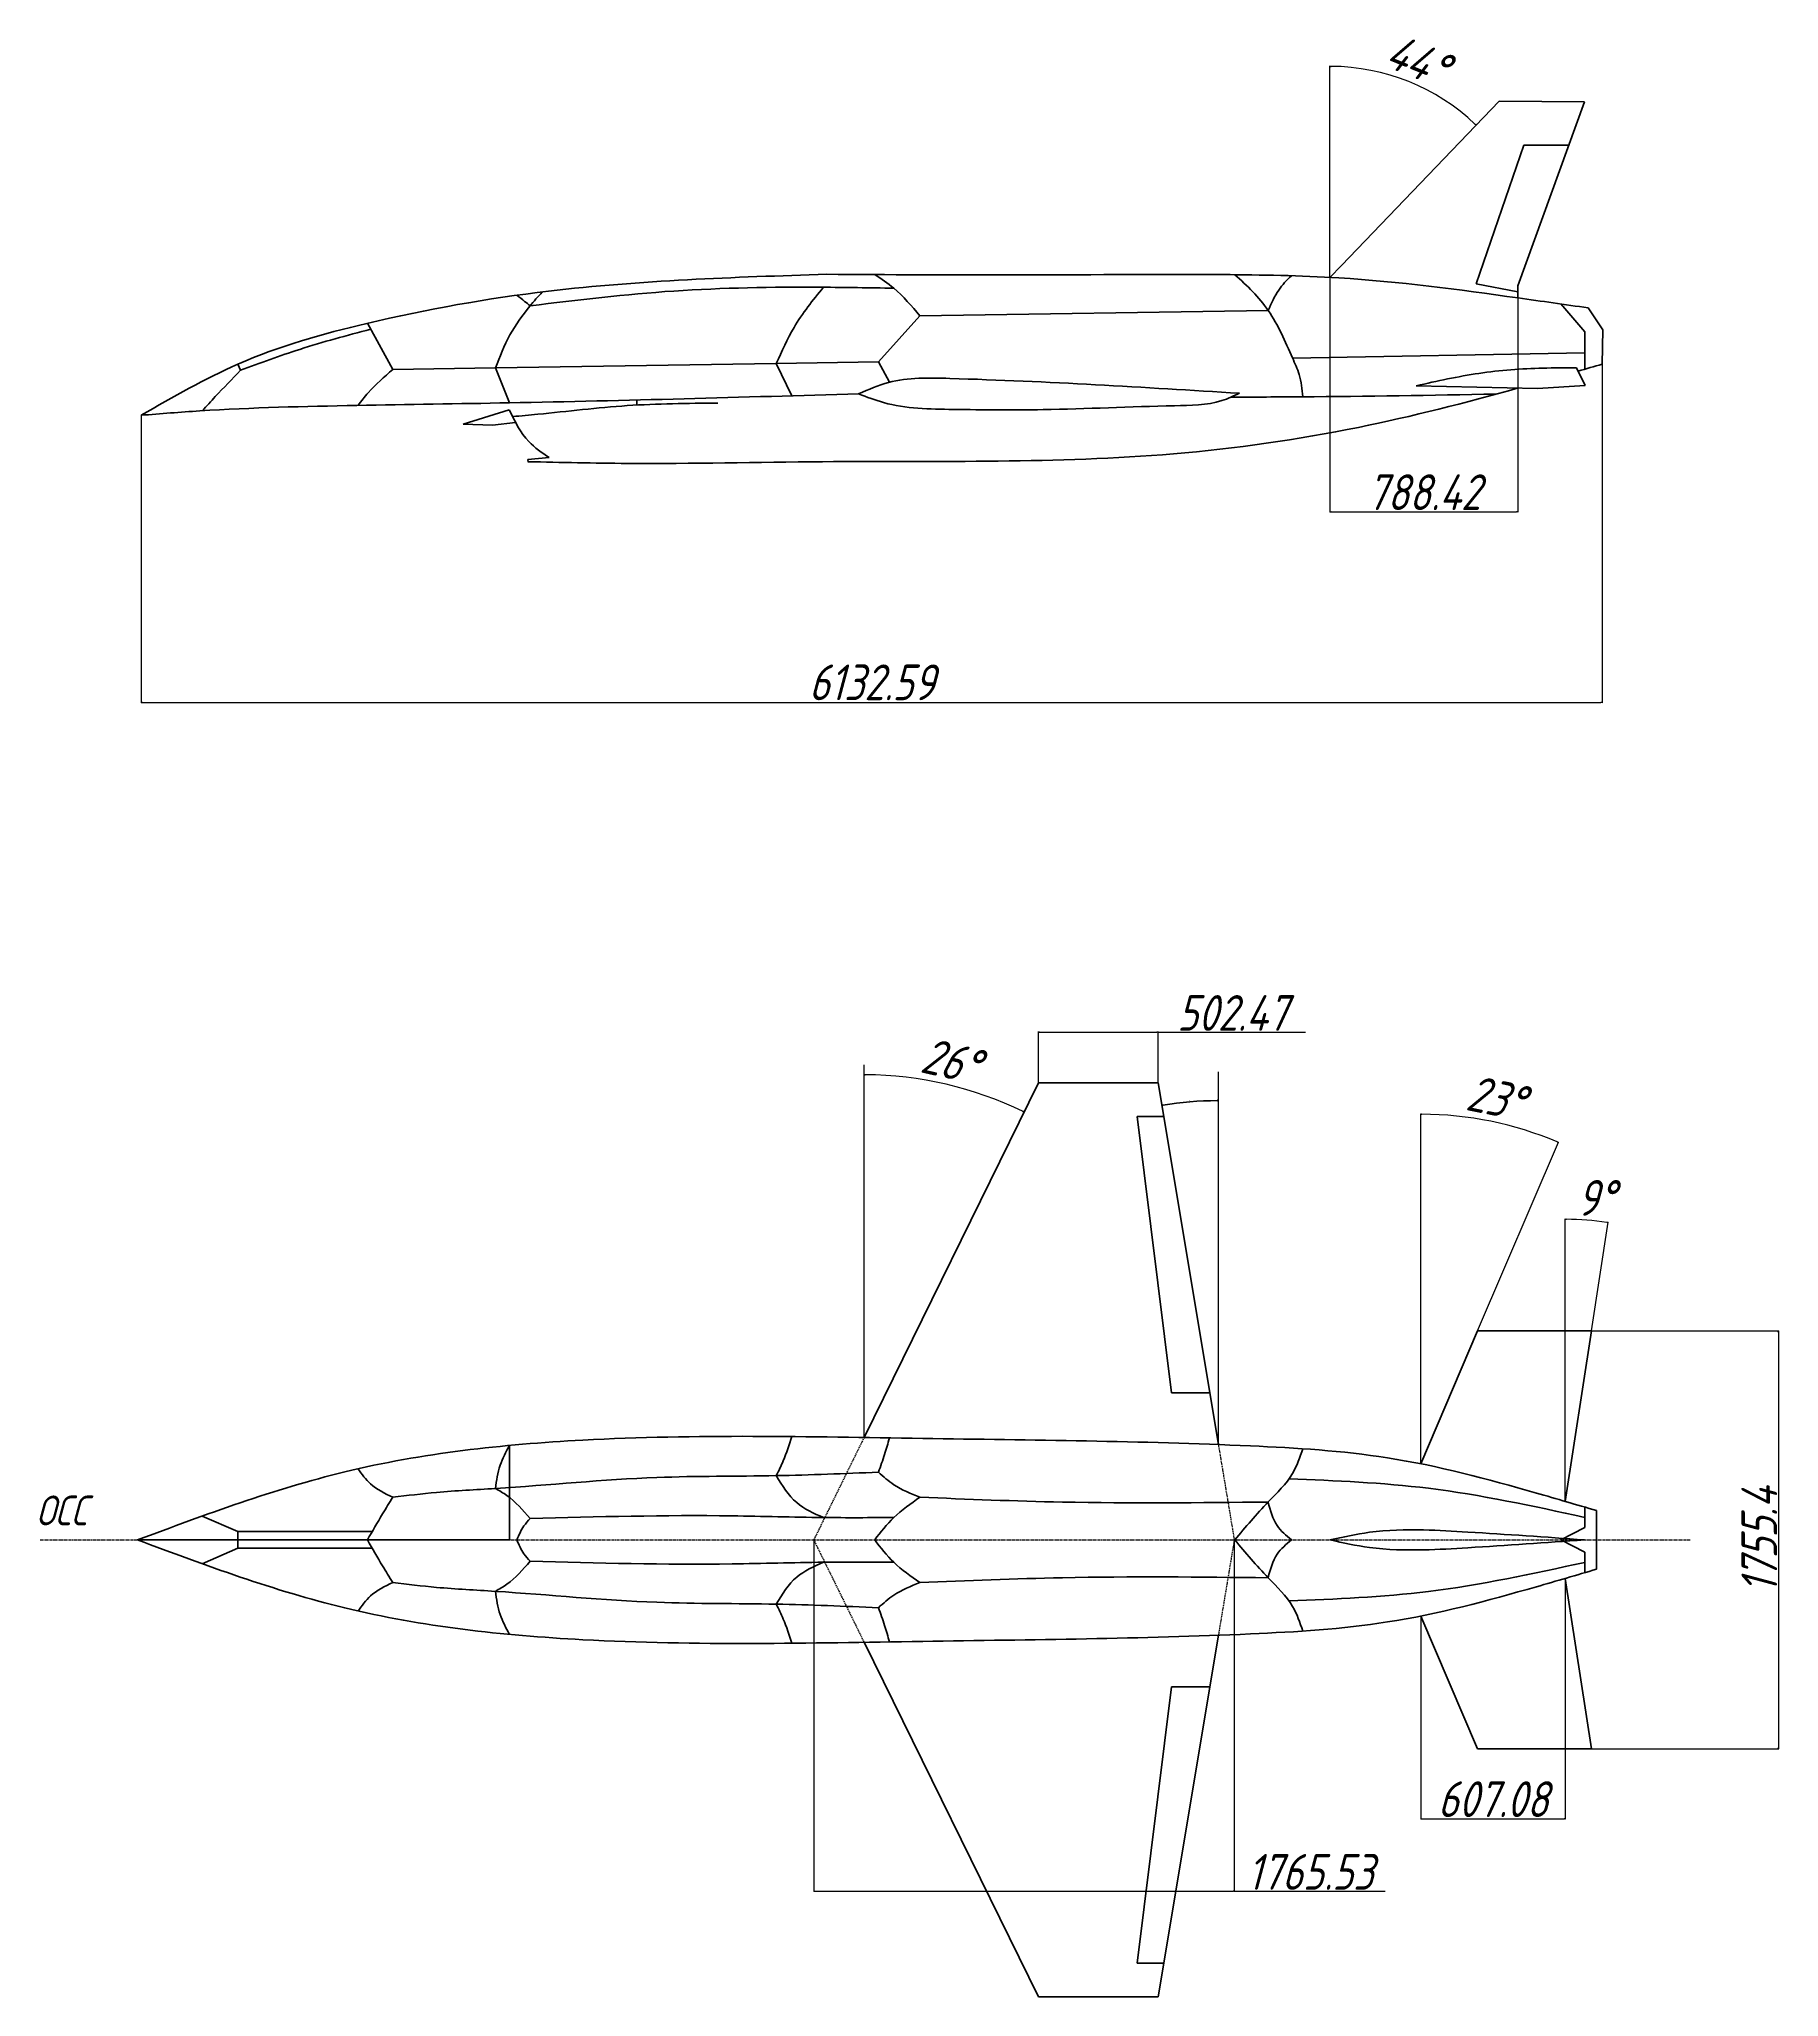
# Model space of a CAD drawing. Header units: millimetres. Extents: x 39448 to 67040, y 20141 to 39640.
# Drawn here: x 44673 to 51976, y 22710 to 30928 of the extents above; entities that cross this region are included whole.
import ezdxf

# ---------------------------------------------------------------- set-up
doc = ezdxf.new("R2010")
doc.units = ezdxf.units.MM
doc.linetypes.add('CENTER', pattern=[2, 1.25, -0.25, 0.25, -0.25])
doc.linetypes.add('DASHED', pattern=[0.75, 0.5, -0.25])
for name, color, linetype, lineweight in [('_axes (Оси)', 6, 'CENTER', 30), ('_basic (Основной)', 4, 'Continuous', 60), ('_contour (Тонкий)', 7, 'Continuous', 30), ('_invisible (Невидимый)', 1, 'DASHED', 30), ('_text (Надписи)', 2, 'Continuous', 30)]:
    doc.layers.add(name, color=color, linetype=linetype, lineweight=lineweight)
doc.styles.add('ESKD', font='eskd.shx', dxfattribs={"oblique": 15, "height": 5})
doc.dimstyles.new('ESKD', dxfattribs={"dimtxt": 5, "dimasz": 5, "dimexe": 2, "dimexo": 0, "dimgap": 2, "dimtad": 1, "dimtoh": 1, "dimzin": 12, "dimdsep": 46, "dimtxsty": 'ESKD', "dimblk1": 'OPEN', "dimblk2": 'OPEN', "dimsah": 1, "dimcen": 5, "dimclrd": 256, "dimclre": 256, "dimclrt": 2, "dimadec": 0, "dimazin": 0, "dimtfac": 1, "dimtmove": 0, "dimatfit": 3, "dimldrblk": 'OPEN', "dimfxl": 1, "dimtolj": 1, "dimtzin": 12, "dimlwd": -1, "dimlwe": -1, "dimarcsym": 0})

# ---------------------------------------------------------------- blocks, each defined once
blk = doc.blocks.new('_OPEN')
at = {"color": 0, "linetype": 'ByBlock'}
for p, q in [((-1, 0.2), (0, 0)), ((0, 0), (-1, -0.2)), ((0, 0), (-1, 0))]:
    blk.add_line(p, q, dxfattribs=at)
blk = doc.blocks.new('*D95')
at = {"layer": '_contour (Тонкий)', "transparency": 16777216}
blk.add_line((50091.7, 30675.4), (50091.7, 30815.8), dxfattribs=at)
blk.add_arc((50091.7, 29928.1), 885.7, 46.47445, 89.67656, dxfattribs=at)
at = {"layer": 'Defpoints', "color": 0, "transparency": 16777216}
for p in [(50091.7, 30675.4), (50524.3, 30701), (50801.7, 30667.2), (50091.7, 29928.1), (50140, 29978.3)]:
    blk.add_point(p, dxfattribs=at)
at = {"layer": '_contour (Тонкий)', "transparency": 16777216, "xscale": 5, "yscale": 5, "zscale": 5}
for p, rotation in [((50091.7, 30813.8), 179.8382803281872), ((50705.3, 30566.8), 316.3127270730319)]:
    blk.add_blockref('_OPEN', p, dxfattribs=dict(at, rotation=rotation))
at = {"layer": '_contour (Тонкий)', "color": 2, "transparency": 16777216, "insert": (50458.7, 30839.7), "char_height": 5, "attachment_point": 5, "rotation": 338.0755, "style": 'ESKD'}
blk.add_mtext('\\A1;{\\H30x;44°}', dxfattribs=at)
blk = doc.blocks.new('*D97')
at = {"layer": '_contour (Тонкий)', "transparency": 16777216}
blk.add_arc((48135.9, 25058.2), 1522.4, 64.00361, 89.81182, dxfattribs=at)
at = {"layer": 'Defpoints', "color": 0, "transparency": 16777216}
for p in [(48135.9, 26622.1), (48867.7, 26546.4), (48592.5, 26510.4), (48135.9, 25058.2), (48135.9, 25058.2)]:
    blk.add_point(p, dxfattribs=at)
at = {"layer": '_contour (Тонкий)', "transparency": 16777216, "xscale": 5, "yscale": 5, "zscale": 5}
for p, rotation in [((48135.9, 26580.5), 179.9059102574018), ((48807.6, 26424.3), 333.909517752011)]:
    blk.add_blockref('_OPEN', p, dxfattribs=dict(at, rotation=rotation))
at = {"layer": '_contour (Тонкий)', "color": 2, "transparency": 16777216, "insert": (48500, 26639.2), "char_height": 5, "attachment_point": 5, "rotation": 347.02885, "style": 'ESKD'}
blk.add_mtext('\\A1;{\\H30x;26°}', dxfattribs=at)
blk = doc.blocks.new('*D98')
at = {"layer": '_contour (Тонкий)', "transparency": 16777216}
for p, q in [((50472.8, 25418.9), (50472.8, 26417.3)), ((50711.9, 25506), (51051.4, 26298.5))]:
    blk.add_line(p, q, dxfattribs=at)
blk.add_arc((50472.8, 24947.9), 1467.4, 67.00573, 89.80477, dxfattribs=at)
at = {"layer": 'Defpoints', "color": 0, "transparency": 16777216}
for p in [(50863.9, 26362.2), (50711.9, 25506), (50472.8, 25418.9), (50472.8, 24947.9), (50472.8, 24947.9)]:
    blk.add_point(p, dxfattribs=at)
at = {"layer": '_contour (Тонкий)', "transparency": 16777216, "xscale": 5, "yscale": 5, "zscale": 5}
for p, rotation in [((50472.8, 26415.3), 179.9023855877477), ((51050.6, 26296.7), 336.9081173236711)]:
    blk.add_blockref('_OPEN', p, dxfattribs=dict(at, rotation=rotation))
at = {"layer": '_contour (Тонкий)', "color": 2, "transparency": 16777216, "insert": (50788, 26484.1), "char_height": 5, "attachment_point": 5, "rotation": 348.40525, "style": 'ESKD'}
blk.add_mtext('\\A1;{\\H30x;23°}', dxfattribs=at)
blk = doc.blocks.new('*D99')
at = {"layer": '_contour (Тонкий)', "transparency": 16777216}
for p, q in [((51079.9, 25400.8), (51079.9, 25976.1)), ((51189.6, 25506), (51259.5, 25962.4))]:
    blk.add_line(p, q, dxfattribs=at)
blk.add_arc((51079.9, 24789.8), 1184.3, 81.53087, 89.75811, dxfattribs=at)
at = {"layer": 'Defpoints', "color": 0, "transparency": 16777216}
for p in [(51139.8, 25972.6), (51189.6, 25506), (51079.9, 25400.8), (51079.9, 24789.8), (51079.9, 24789.8)]:
    blk.add_point(p, dxfattribs=at)
at = {"layer": '_contour (Тонкий)', "transparency": 16777216, "xscale": 5, "yscale": 5, "zscale": 5}
for p, rotation in [((51079.9, 25974.1), 179.8790535197819), ((51259.2, 25960.5), 351.4099223785278)]:
    blk.add_blockref('_OPEN', p, dxfattribs=dict(at, rotation=rotation))
at = {"layer": '_contour (Тонкий)', "color": 2, "transparency": 16777216, "insert": (51209, 26064.1), "char_height": 5, "attachment_point": 5, "style": 'ESKD'}
blk.add_mtext('\\A1;{\\H30x;9°}', dxfattribs=at)
blk = doc.blocks.new('*D111')
at = {"layer": '_contour (Тонкий)', "transparency": 16777216}
for p, q in [((51234.2, 29563.8), (51234.2, 28142.1)), ((45101.6, 29349.3), (45101.6, 28142.1)), ((45106.6, 28144.1), (51229.2, 28144.1))]:
    blk.add_line(p, q, dxfattribs=at)
at = {"layer": 'Defpoints', "color": 0, "transparency": 16777216}
for p in [(51234.2, 29563.8), (45101.6, 29349.3), (51234.2, 28144.1)]:
    blk.add_point(p, dxfattribs=at)
at = {"layer": '_contour (Тонкий)', "transparency": 16777216, "xscale": 5, "yscale": 5, "zscale": 5, "rotation": 180}
blk.add_blockref('_OPEN', (45101.6, 28144.1), dxfattribs=at)
at = {"layer": '_contour (Тонкий)', "transparency": 16777216, "xscale": 5, "yscale": 5, "zscale": 5}
blk.add_blockref('_OPEN', (51234.2, 28144.1), dxfattribs=at)
at = {"layer": '_contour (Тонкий)', "color": 2, "transparency": 16777216, "insert": (48167.9, 28228.1), "char_height": 5, "attachment_point": 5, "style": 'ESKD'}
blk.add_mtext('\\A1;{\\H30x;6132.59}', dxfattribs=at)
blk = doc.blocks.new('*D110')
at = {"layer": '_contour (Тонкий)', "transparency": 16777216}
for p, q in [((50091.7, 29928.1), (50091.7, 28941.8)), ((50880.1, 29842.1), (50880.1, 28941.8)), ((50096.7, 28943.8), (50875.1, 28943.8))]:
    blk.add_line(p, q, dxfattribs=at)
at = {"layer": 'Defpoints', "color": 0, "transparency": 16777216}
for p in [(50091.7, 29928.1), (50880.1, 29842.1), (50880.1, 28943.8)]:
    blk.add_point(p, dxfattribs=at)
at = {"layer": '_contour (Тонкий)', "transparency": 16777216, "xscale": 5, "yscale": 5, "zscale": 5, "rotation": 180}
blk.add_blockref('_OPEN', (50091.7, 28943.8), dxfattribs=at)
at = {"layer": '_contour (Тонкий)', "transparency": 16777216, "xscale": 5, "yscale": 5, "zscale": 5}
blk.add_blockref('_OPEN', (50880.1, 28943.8), dxfattribs=at)
at = {"layer": '_contour (Тонкий)', "color": 2, "transparency": 16777216, "insert": (50485.9, 29026.2), "char_height": 5, "attachment_point": 5, "style": 'ESKD'}
blk.add_mtext('\\A1;{\\H30x;788.42}', dxfattribs=at)
blk = doc.blocks.new('*D106')
at = {"layer": '_contour (Тонкий)', "transparency": 16777216}
for p, q in [((48867.7, 26546.4), (48867.7, 26762.2)), ((48872.7, 26760.2), (49365.1, 26760.2)), ((49370.1, 26546.4), (49370.1, 26762.2)), ((49370.1, 26760.2), (49989.3, 26760.2))]:
    blk.add_line(p, q, dxfattribs=at)
at = {"layer": 'Defpoints', "color": 0, "transparency": 16777216}
for p in [(49370.1, 26760.2), (48867.7, 26546.4), (49370.1, 26546.4)]:
    blk.add_point(p, dxfattribs=at)
at = {"layer": '_contour (Тонкий)', "transparency": 16777216, "xscale": 5, "yscale": 5, "zscale": 5, "rotation": 180}
blk.add_blockref('_OPEN', (48867.7, 26760.2), dxfattribs=at)
at = {"layer": '_contour (Тонкий)', "transparency": 16777216, "xscale": 5, "yscale": 5, "zscale": 5}
blk.add_blockref('_OPEN', (49370.1, 26760.2), dxfattribs=at)
at = {"layer": '_contour (Тонкий)', "color": 2, "transparency": 16777216, "insert": (49682.2, 26840.3), "char_height": 5, "attachment_point": 5, "style": 'ESKD'}
blk.add_mtext('\\A1;{\\H30x;502.47}', dxfattribs=at)
blk = doc.blocks.new('*D107')
at = {"layer": '_contour (Тонкий)', "transparency": 16777216}
for p, q in [((51189.6, 25506), (51976.4, 25506)), ((51974.4, 25501), (51974.4, 23755.6)), ((51189.6, 23750.6), (51976.4, 23750.6))]:
    blk.add_line(p, q, dxfattribs=at)
at = {"layer": 'Defpoints', "color": 0, "transparency": 16777216}
for p in [(51189.6, 25506), (51189.6, 23750.6), (51974.4, 23750.6)]:
    blk.add_point(p, dxfattribs=at)
at = {"layer": '_contour (Тонкий)', "transparency": 16777216, "xscale": 5, "yscale": 5, "zscale": 5}
for p, rotation in [((51974.4, 25506), 90), ((51974.4, 23750.6), 270)]:
    blk.add_blockref('_OPEN', p, dxfattribs=dict(at, rotation=rotation))
at = {"layer": '_contour (Тонкий)', "color": 2, "transparency": 16777216, "insert": (51894.3, 24628.3), "char_height": 5, "attachment_point": 5, "rotation": 90, "style": 'ESKD'}
blk.add_mtext('\\A1;{\\H30x;1755.4}', dxfattribs=at)
blk = doc.blocks.new('*D108')
at = {"layer": '_contour (Тонкий)', "transparency": 16777216}
for p, q in [((51079.9, 24466.8), (51079.9, 23455.4)), ((50472.8, 24308.7), (50472.8, 23455.4)), ((50477.8, 23457.4), (51074.9, 23457.4))]:
    blk.add_line(p, q, dxfattribs=at)
at = {"layer": 'Defpoints', "color": 0, "transparency": 16777216}
for p in [(51079.9, 24466.8), (50472.8, 24308.7), (51079.9, 23457.4)]:
    blk.add_point(p, dxfattribs=at)
at = {"layer": '_contour (Тонкий)', "transparency": 16777216, "xscale": 5, "yscale": 5, "zscale": 5, "rotation": 180}
blk.add_blockref('_OPEN', (50472.8, 23457.4), dxfattribs=at)
at = {"layer": '_contour (Тонкий)', "transparency": 16777216, "xscale": 5, "yscale": 5, "zscale": 5}
blk.add_blockref('_OPEN', (51079.9, 23457.4), dxfattribs=at)
at = {"layer": '_contour (Тонкий)', "color": 2, "transparency": 16777216, "insert": (50776.3, 23539.9), "char_height": 5, "attachment_point": 5, "style": 'ESKD'}
blk.add_mtext('\\A1;{\\H30x;607.08}', dxfattribs=at)
blk = doc.blocks.new('*D109')
at = {"layer": '_contour (Тонкий)', "transparency": 16777216}
for p, q in [((47924.5, 24628.3), (47924.5, 23151.7)), ((49690, 24628.3), (49690, 23151.7)), ((47929.5, 23153.7), (49685, 23153.7)), ((49690, 23153.7), (50324.2, 23153.7))]:
    blk.add_line(p, q, dxfattribs=at)
at = {"layer": 'Defpoints', "color": 0, "transparency": 16777216}
for p in [(47924.5, 24628.3), (49690, 24628.3), (49690, 23153.7)]:
    blk.add_point(p, dxfattribs=at)
at = {"layer": '_contour (Тонкий)', "transparency": 16777216, "xscale": 5, "yscale": 5, "zscale": 5, "rotation": 180}
blk.add_blockref('_OPEN', (47924.5, 23153.7), dxfattribs=at)
at = {"layer": '_contour (Тонкий)', "transparency": 16777216, "xscale": 5, "yscale": 5, "zscale": 5}
blk.add_blockref('_OPEN', (49690, 23153.7), dxfattribs=at)
at = {"layer": '_contour (Тонкий)', "color": 2, "transparency": 16777216, "insert": (50009.6, 23234.6), "char_height": 5, "attachment_point": 5, "style": 'ESKD'}
blk.add_mtext('\\A1;{\\H30x;1765.53}', dxfattribs=at)
blk = doc.blocks.new('*D114')
at = {"layer": '_basic (Основной)', "transparency": 16777216}
blk.add_arc((49623.3, 25028.5), 1443.9, 90.1984, 99.26916, dxfattribs=at)
at = {"layer": 'Defpoints', "color": 0, "transparency": 16777216}
for p in [(49370.1, 26546.4), (49623.3, 26592.5), (49543.8, 26470.3), (49623.3, 25028.5), (49623.3, 25028.5)]:
    blk.add_point(p, dxfattribs=at)
at = {"layer": '_basic (Основной)', "transparency": 16777216, "xscale": 5, "yscale": 5, "zscale": 5}
for p, rotation in [((49623.3, 26472.5), 0.09920008811151541), ((49385.8, 26452.8), 189.3683633829184)]:
    blk.add_blockref('_OPEN', p, dxfattribs=dict(at, rotation=rotation))
at = {"layer": '_basic (Основной)', "color": 2, "transparency": 16777216, "insert": (49503.7, 26472.7), "char_height": 5, "attachment_point": 5, "rotation": 4.73378, "style": 'ESKD'}
blk.add_mtext('\\A1;9°', dxfattribs=at)

msp = doc.modelspace()

# ---------------------------------------------------------------- linework, layer by layer
at = {"layer": '_axes (Оси)', "ltscale": 10, "transparency": 33554687}
msp.add_line((44676.283, 24628.298), (51603.49, 24628.298), dxfattribs=at)
at = {"layer": '_basic (Основной)', "transparency": 33554687}
for p, q in [((50801.717, 30667.166), (50140.007, 29978.322)), ((51160.43, 30664.262), (50801.717, 30667.166)), ((51160.43, 30664.262), (50880.15, 29892.793)), ((50905.352, 30482.544), (50704.975, 29901.551)), ((51094.41, 30482.544), (50905.352, 30482.544)), ((50140.007, 29978.322), (50091.727, 29928.061)), ((50704.975, 29901.551), (50880.15, 29867.449)), ((50880.15, 29892.793), (50880.15, 29842.105)), ((48196.171, 29572.993), (48370.26, 29767.085)), ((48370.26, 29767.085), (49832.578, 29788.924)), ((51161.35, 29699.938), (51060.628, 29816.438)), ((51237.168, 29708.505), (51176.139, 29799.84)), ((46157.616, 29541.04), (46050.793, 29735.461)), ((51161.35, 29610.674), (51161.35, 29699.938)), ((51234.229, 29563.768), (51237.168, 29708.505)), ((49934.853, 29588.9), (51161.35, 29610.674)), ((51161.35, 29610.674), (51161.35, 29542.778)), ((45518.168, 29538.435), (45507.101, 29563.75)), ((46157.616, 29541.04), (46587.848, 29547.784)), ((46587.848, 29547.784), (47767.547, 29566.275)), ((46587.848, 29547.784), (46647.065, 29401.462)), ((47767.547, 29566.275), (48196.171, 29572.993)), ((47832.675, 29431.108), (47767.547, 29566.275)), ((48196.171, 29572.993), (48242.513, 29487.667)), ((51162.69, 29474.813), (51126.299, 29548.585)), ((50454.418, 29472.957), (50963.782, 29462.01)), ((50963.782, 29462.01), (51162.69, 29474.813)), ((46646.567, 29371.579), (46452.179, 29312.419)), ((47181.966, 29392.014), (47181.799, 29413.294)), ((46452.179, 29312.419), (46576.384, 29307.897)), ((46576.384, 29307.897), (46673.176, 29318.615)), ((46813.491, 29171.251), (46724.887, 29163.493)), ((46724.887, 29163.493), (46725.699, 29154.212)), ((48867.672, 26546.429), (48135.851, 25058.161)), ((48867.672, 26546.429), (49370.142, 26546.429)), ((49370.142, 26546.429), (49623.266, 25028.537)), ((49393.663, 26405.383), (49282.072, 26405.383)), ((49426.379, 25245.194), (49282.072, 26405.383)), ((50711.869, 25506), (50472.769, 24947.856)), ((50711.869, 25506), (51189.588, 25506)), ((51189.588, 25506), (51079.854, 24789.807)), ((49587.136, 25245.194), (49426.379, 25245.194)), ((51161.35, 24765.846), (51161.35, 24679.864)), ((51211.513, 24751.046), (51211.513, 24628.298)), ((45507.101, 24663.298), (45357.287, 24728.204)), ((45507.101, 24628.298), (45507.101, 24663.298)), ((45507.101, 24663.298), (46070.795, 24663.298)), ((51161.35, 24679.864), (51060.628, 24628.298)), ((45507.101, 24593.298), (45357.287, 24528.393)), ((45507.101, 24628.298), (45507.101, 24593.298)), ((45507.101, 24593.298), (46070.795, 24593.298)), ((51161.35, 24576.732), (51060.628, 24628.298)), ((51161.35, 24490.751), (51161.35, 24576.732)), ((51211.513, 24505.55), (51211.513, 24628.298)), ((51189.588, 23750.597), (51079.854, 24466.79)), ((50711.869, 23750.597), (50472.769, 24308.74)), ((48867.672, 22710.168), (48135.851, 24198.436)), ((49370.142, 22710.168), (49623.266, 24228.06)), ((49426.379, 24011.402), (49282.072, 22851.213)), ((49587.136, 24011.402), (49426.379, 24011.402)), ((50711.869, 23750.597), (51189.588, 23750.597)), ((49393.663, 22851.213), (49282.072, 22851.213)), ((48867.672, 22710.168), (49370.142, 22710.168))]:
    msp.add_line(p, q, dxfattribs=at)
at = {"layer": '_basic (Основной)', "color": 2, "transparency": 33554687}
for p, q in [((46647.065, 25024.804), (46647.065, 24628.298)), ((46647.065, 24628.298), (45085.814, 24628.298))]:
    msp.add_line(p, q, dxfattribs=at)
at = {"layer": '_basic (Основной)', "transparency": 33554687}
for points in [[(45101.636, 29349.305), (45507.251, 29563.816), (46048.711, 29734.968), (46811.457, 29870.043), (47979.139, 29941.102)], [(47979.139, 29941.102), (48755.221, 29938.199), (49641.945, 29939.675), (50129.271, 29925.872), (50881.845, 29841.867), (51176.139, 29799.84)], [(48113.177, 29439.307), (48238.511, 29486.617), (48496.075, 29503.894), (49712.128, 29441.449)], [(50454.418, 29472.957), (50717.52, 29525.121), (50985.255, 29547.062), (51126.299, 29548.585)], [(45101.636, 29349.305), (45347.566, 29367.42), (46006.879, 29390.515), (46646.729, 29401.455), (48113.177, 29439.307)], [(48113.177, 29439.307), (48217.603, 29402.516), (48509.976, 29373.816), (48887.111, 29372.722), (49439.421, 29389.142), (49637.99, 29410.702), (49712.128, 29441.449)], [(46813.491, 29171.251), (46728.164, 29238.789), (46646.567, 29371.579)], [(45085.814, 24628.298), (45955.36, 24913.679), (46954.761, 25047.135), (48381.929, 25054.227), (49758.013, 25022.957), (50333.265, 24972.887), (50958.583, 24825.009), (51211.513, 24751.046)], [(46647.065, 25024.804), (46607.972, 24941.647), (46587.848, 24844.197)], [(47832.675, 25062.087), (47796.734, 24960.345), (47767.547, 24898.125)], [(48242.513, 25056.453), (48222.167, 24987.456), (48196.171, 24912.764)], [(49978.081, 25010.929), (49934.853, 24907.589), (49832.578, 24787.418), (49692.189, 24628.298)], [(46011.692, 24926.888), (46063.793, 24863.782), (46157.616, 24807.304)], [(46157.616, 24807.304), (46340.725, 24827.518), (46587.848, 24844.197), (47266.33, 24890.282), (47767.547, 24898.125), (48196.171, 24912.764)], [(48196.171, 24912.764), (48261.258, 24859.988), (48370.26, 24807.411)], [(46587.848, 24844.197), (46635.945, 24814.633), (46733.756, 24718.143)], [(47767.547, 24898.125), (47852.937, 24784.644), (47965.105, 24722.167)], [(49919.899, 24884.672), (50504.912, 24844.897), (51161.35, 24722.855)], [(46157.616, 24807.304), (46114.266, 24737.41), (46050.793, 24628.298)], [(48370.26, 24807.411), (48260.573, 24722.198), (48180.622, 24628.298)], [(48370.26, 24807.411), (48968.864, 24787.077), (49832.578, 24787.077)], [(49832.247, 24787.074), (49870.145, 24688.353), (49929.799, 24628.298)], [(46733.756, 24718.143), (46707.856, 24686.884), (46678.376, 24628.298)], [(46733.756, 24718.143), (47581.984, 24729.139), (47965.105, 24722.167), (48260.573, 24722.167)], [(50091.727, 24628.298), (50257.544, 24660.187), (50485.025, 24670.048), (50670.392, 24661.377), (51160.43, 24628.298)], [(45085.814, 24628.298), (45955.36, 24342.918), (46954.761, 24209.461), (48381.929, 24202.37), (49758.013, 24233.64), (50333.265, 24283.71), (50958.583, 24431.588), (51211.513, 24505.55)], [(46157.616, 24449.293), (46114.266, 24519.187), (46050.793, 24628.298)], [(46733.756, 24538.453), (46707.856, 24569.713), (46678.376, 24628.298)], [(48370.26, 24449.186), (48260.573, 24534.399), (48180.622, 24628.298)], [(49978.081, 24245.667), (49934.853, 24349.007), (49832.578, 24469.178), (49692.189, 24628.298)], [(49832.247, 24469.523), (49870.145, 24568.243), (49929.799, 24628.298)], [(50091.727, 24628.298), (50257.544, 24596.41), (50485.025, 24586.549), (50670.392, 24595.22), (51160.43, 24628.298)], [(46587.848, 24412.399), (46635.945, 24441.964), (46733.756, 24538.453)], [(46733.756, 24538.453), (47581.984, 24527.458), (47965.105, 24534.43), (48260.573, 24534.43)], [(47767.547, 24358.472), (47852.937, 24471.952), (47965.105, 24534.43)], [(49919.899, 24371.925), (50504.912, 24411.7), (51161.35, 24533.742)], [(46011.692, 24329.708), (46063.793, 24392.814), (46157.616, 24449.293)], [(46157.616, 24449.293), (46340.725, 24429.078), (46587.848, 24412.399), (47266.33, 24366.315), (47767.547, 24358.472), (48196.171, 24343.833)], [(46647.065, 24231.792), (46607.972, 24314.949), (46587.848, 24412.399)], [(48196.171, 24343.833), (48261.258, 24396.608), (48370.26, 24449.186)], [(48370.26, 24449.186), (48968.864, 24469.519), (49832.578, 24469.519)], [(47832.675, 24194.509), (47796.734, 24296.252), (47767.547, 24358.472)], [(48242.513, 24200.144), (48222.167, 24269.14), (48196.171, 24343.833)]]:
    msp.add_spline(points, degree=3, dxfattribs=at)
for points, knots in [([(48370.26, 29767.085), (48335.54, 29807.79), (48279.315, 29873.708), (48208.592, 29922.349), (48180.622, 29939.859)], [0, 0, 0, 0, 318.60612129, 515.95869499, 515.95869499, 515.95869499, 515.95869499]), ([(49978.081, 29426.628), (49975.278, 29458.543), (49968.299, 29515.05), (49913.622, 29635.083), (49847.238, 29792.787), (49744.612, 29893.282), (49692.189, 29939.272)], [50.97177004, 50.97177004, 50.97177004, 50.97177004, 241.39367872, 391.38834902, 838.41758701, 1251.73847316, 1251.73847316, 1251.73847316, 1251.73847316]), ([(49832.578, 29788.924), (49845.583, 29818.658), (49869.466, 29873.263), (49910.322, 29916.013), (49929.799, 29934.878)], [0, 0, 0, 0, 192.69114276, 353.86655029, 353.86655029, 353.86655029, 353.86655029]), ([(46587.848, 29547.784), (46606.504, 29594.983), (46643.18, 29687.772), (46716.893, 29791.207), (46767.058, 29847.404), (46784.99, 29866.851)], [0, 0, 0, 0, 303.53139712, 596.71935794, 755.45897001, 755.45897001, 755.45897001, 755.45897001]), ([(46733.756, 29808.665), (46726.167, 29814.841), (46707.837, 29829.758), (46689.286, 29844.397), (46678.376, 29852.925)], [0, 0, 0, 0, 58.70671464, 141.79175252, 141.79175252, 141.79175252, 141.79175252]), ([(48260.573, 29882.611), (48159.528, 29884.287), (47851.718, 29889.394), (47340.94, 29881.428), (46934.564, 29833.482), (46733.756, 29808.665)], [0, 0, 0, 0, 606.43237056, 1847.34101373, 3060.53296843, 3060.53296843, 3060.53296843, 3060.53296843]), ([(47767.547, 29566.275), (47790.487, 29617.761), (47841.951, 29733.268), (47920.56, 29832.253), (47965.105, 29886.523)], [0, 0, 0, 0, 336.81507232, 755.63581695, 755.63581695, 755.63581695, 755.63581695]), ([(45518.168, 29538.435), (45600.718, 29568.727), (45780.158, 29634.573), (45964.673, 29684.334), (46064.548, 29710.426)], [0, 0, 0, 0, 527.31230288, 1146.22918336, 1146.22918336, 1146.22918336, 1146.22918336]), ([(45357.287, 29368.032), (45375.505, 29387.886), (45428.424, 29445.352), (45482.648, 29501.593), (45518.168, 29538.435)], [47.56274132, 47.56274132, 47.56274132, 47.56274132, 209.23740049, 516.27831483, 516.27831483, 516.27831483, 516.27831483]), ([(46011.692, 29390.604), (46025.24, 29409.009), (46068.245, 29464.243), (46121.623, 29510.112), (46157.616, 29541.04)], [98.03800448, 98.03800448, 98.03800448, 98.03800448, 234.9408755, 518.34972173, 518.34972173, 518.34972173, 518.34972173]), ([(46724.887, 29154.212), (46863.788, 29151.133), (47276.132, 29141.993), (48179.054, 29164.31), (49207.467, 29140.106), (50184.146, 29278.832), (50660.713, 29402.002), (50882.936, 29463.747)], [0, 0, 0, 0, 833.49981772, 2474.32809022, 5419.82516731, 6990.24289694, 8373.25918202, 8373.25918202, 8373.25918202, 8373.25918202]), ([(49676.975, 29425.554), (49775.943, 29425.622), (50146.79, 29426.729), (50517.599, 29433.261), (50789.452, 29438.05)], [3109.27446658, 3109.27446658, 3109.27446658, 3109.27446658, 3703.08565748, 5334.40205228, 5334.40205228, 5334.40205228, 5334.40205228]), ([(46660.217, 29343.73), (46695.52, 29346.911), (46856.167, 29361.483), (47142.542, 29396.828), (47395.485, 29399.157), (47522.462, 29400.325)], [19.96531633, 19.96531633, 19.96531633, 19.96531633, 232.65464225, 987.85265181, 1749.11452754, 1749.11452754, 1749.11452754, 1749.11452754])]:
    msp.add_open_spline(points, degree=3, knots=knots, dxfattribs=at)
msp.add_open_spline([(51133.162, 29534.673), (51166.855, 29544.354), (51200.542, 29554.061), (51234.229, 29563.768)], degree=3, dxfattribs=at)
at = {"layer": '_contour (Тонкий)', "transparency": 33554687}
for p, q in [((50091.727, 29928.061), (50091.727, 30675.413)), ((48135.851, 25058.161), (48135.851, 26622.077)), ((49623.266, 25028.537), (49623.266, 26592.454)), ((50472.769, 24947.856), (50472.769, 25418.947)), ((51079.854, 24789.807), (51079.854, 25400.779))]:
    msp.add_line(p, q, dxfattribs=at)
at = {"layer": '_invisible (Невидимый)', "ltscale": 10, "transparency": 33554687}
for p, q in [((48135.851, 25058.161), (47924.476, 24628.298)), ((49623.266, 25028.537), (49690.01, 24628.298)), ((47924.476, 24628.298), (48135.851, 24198.436)), ((49690.01, 24628.298), (49623.266, 24228.06))]:
    msp.add_line(p, q, dxfattribs=at)

# ---------------------------------------------------------------- texts
at = {"layer": '_text (Надписи)', "transparency": 33554687, "insert": (44660.023, 24814.365), "char_height": 125, "attachment_point": 1, "style": 'ESKD'}
msp.add_mtext_dynamic_manual_height_columns('ОСС', width=15.93486, gutter_width=25, heights=[0], dxfattribs=at)

# ---------------------------------------------------------------- dimensions: what is measured, and where the dimension line sits
at = {"layer": '_basic (Основной)', "color": 1, "transparency": 33554687}
dim = msp.add_angular_dim_2l(base=(49543.774, 26470.292), line1=((49370.142, 26546.429), (49623.266, 25028.537)), line2=((49623.266, 25028.537), (49623.266, 26592.454)), dimstyle='ESKD', dxfattribs=at)
dim.commit()
dim.dimension.update_dxf_attribs({"geometry": '*D114', "text_midpoint": (49503.677, 26472.706)})
at = {"layer": '_contour (Тонкий)', "transparency": 33554687}
dim = msp.add_angular_dim_2l(base=(50524.278, 30700.986), line1=((50801.717, 30667.166), (50140.007, 29978.322)), line2=((50091.727, 29928.061), (50091.727, 30675.413)), text='{\\H30x;<>}', dimstyle='ESKD', dxfattribs=at)
dim.commit()
dim.dimension.update_dxf_attribs({"geometry": '*D95', "text_midpoint": (50458.662, 30839.715)})
for base, p1, p2, picture, middle in [((50880.15, 28943.785), (50091.727, 29928.061), (50880.15, 29842.105), '*D110', (50485.938, 29026.222)), ((51234.229, 28144.112), (45101.636, 29349.305), (51234.229, 29563.768), '*D111', (48167.933, 28228.102))]:
    dim = msp.add_linear_dim(base=base, p1=p1, p2=p2, text='{\\H30x;<>}', dimstyle='ESKD', override={"dimscale": 1, "dimtxt": 150, "dimtix": 0, "dimtofl": 1, "dimtmove": 0, "dimatfit": 3}, dxfattribs=at)
    dim.commit()
    dim.dimension.update_dxf_attribs({"geometry": picture, "text_midpoint": middle})
for base, p1, p2, picture, middle in [((49370.142, 26760.24), (48867.672, 26546.429), (49370.142, 26546.429), '*D106', (49682.238, 26840.347)), ((51079.854, 23457.4427), (50472.7695, 24308.74), (51079.854, 24466.7896), '*D108', (50776.3117, 23539.8792))]:
    dim = msp.add_linear_dim(base=base, p1=p1, p2=p2, text='{\\H30x;<>}', dimstyle='ESKD', dxfattribs=at)
    dim.commit()
    dim.dimension.update_dxf_attribs({"geometry": picture, "text_midpoint": middle})
for base, line1, line2, picture, middle in [((48592.531, 26510.42), ((48867.672, 26546.429), (48135.851, 25058.161)), ((48135.851, 25058.161), (48135.851, 26622.077)), '*D97', (48477.563, 26541.686)), ((50863.92, 26362.165), ((50711.869, 25506), (50472.769, 24947.856)), ((50472.769, 24947.856), (50472.769, 25418.947)), '*D98', (50767.7, 26385.314)), ((51139.848, 25972.608), ((51189.588, 25506), (51079.854, 24789.807)), ((51079.854, 24789.807), (51079.854, 25400.779)), '*D99', (51209.048, 25967.061))]:
    dim = msp.add_angular_dim_2l(base=base, line1=line1, line2=line2, text='{\\H30x;<>}', dimstyle='ESKD', dxfattribs=at)
    dim.commit()
    dim.dimension.update_dxf_attribs({"geometry": picture, "text_midpoint": middle, "dimtype": 162})
dim = msp.add_linear_dim(base=(51974.383, 23750.597), p1=(51189.588, 25506), p2=(51189.588, 23750.597), angle=90, text='{\\H30x;<>}', dimstyle='ESKD', dxfattribs=at)
dim.commit()
dim.dimension.update_dxf_attribs({"geometry": '*D107', "text_midpoint": (51894.276, 24628.298)})
dim = msp.add_linear_dim(base=(49690.01, 23153.682), p1=(47924.476, 24628.298), p2=(49690.01, 24628.298), text='{\\H30x;<>}', dimstyle='ESKD', dxfattribs=at)
dim.commit()
dim.dimension.update_dxf_attribs({"geometry": '*D109', "text_midpoint": (50009.607, 23153.682), "dimtype": 160})

doc.saveas('drawing.dxf')
